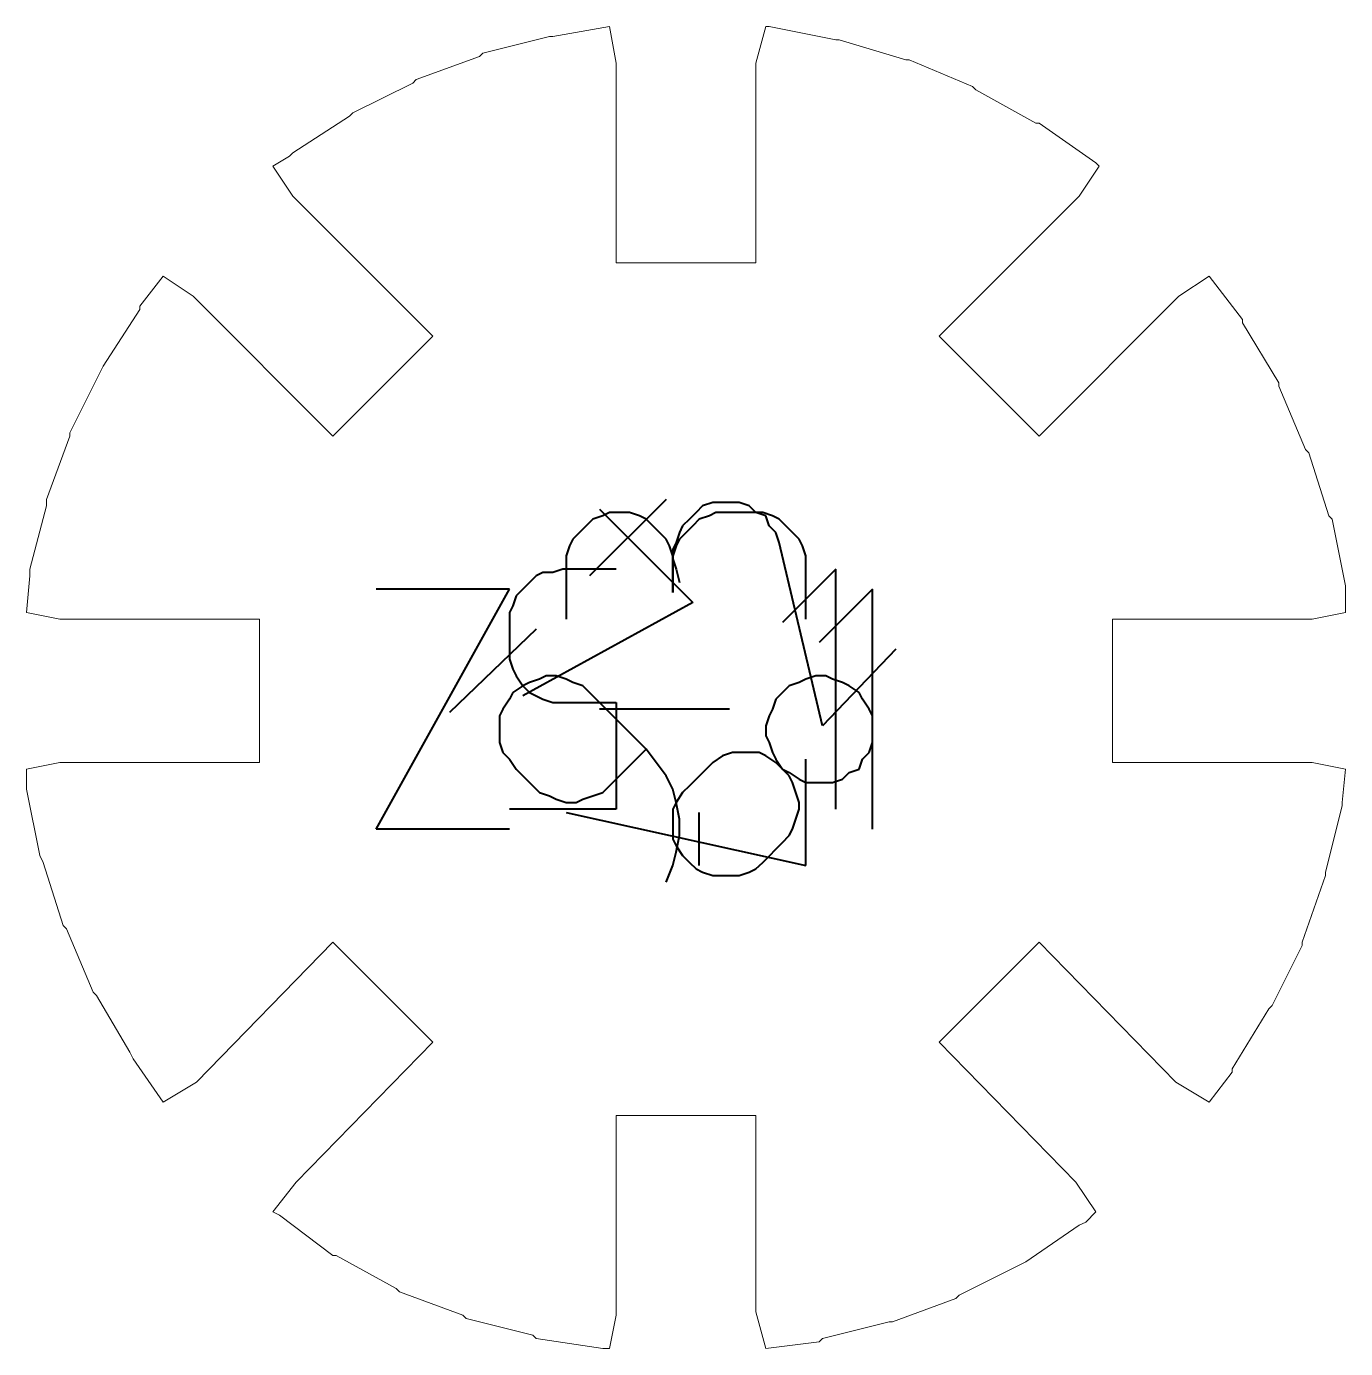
# Model space of a CAD drawing. Header units: centimetres. Extents: x -9.8 to 7.1, y -12.4 to 11.9.
# Drawn here: x -9.815 to -5.855, y -12.394 to -8.424 of the extents above; entities that cross this region are included whole.
import ezdxf

# ---------------------------------------------------------------- set-up
doc = ezdxf.new("R2010")
doc.units = ezdxf.units.CM
doc.header["$MEASUREMENT"] = 0
doc.layers.add('layer 1', color=7, linetype='Continuous')

msp = doc.modelspace()

# ---------------------------------------------------------------- linework, layer by layer
at = {"layer": 'layer 1', "color": 5, "lineweight": 13}
for points in [[(-8.24486, -8.45414), (-8.24486, -8.45414), (-8.44488, -8.50415), (-8.44488, -8.50415)], [(-8.23507, -8.45414), (-8.23507, -8.45414), (-8.24486, -8.45414), (-8.24486, -8.45414)], [(-8.06494, -8.42424), (-8.06494, -8.42424), (-8.23507, -8.45414), (-8.23507, -8.45414)], [(-8.04483, -8.53405), (-8.04483, -8.53405), (-8.06494, -8.42424), (-8.06494, -8.42424)], [(-7.59504, -8.42424), (-7.59504, -8.42424), (-7.62494, -8.53405), (-7.62494, -8.53405)], [(-7.58499, -8.42424), (-7.58499, -8.42424), (-7.59504, -8.42424), (-7.59504, -8.42424)], [(-7.38496, -8.46419), (-7.38496, -8.46419), (-7.58499, -8.42424), (-7.58499, -8.42424)], [(-7.37491, -8.46419), (-7.37491, -8.46419), (-7.38496, -8.46419), (-7.38496, -8.46419)], [(-7.17488, -8.52426), (-7.17488, -8.52426), (-7.37491, -8.46419), (-7.37491, -8.46419)], [(-8.45494, -8.5142), (-8.45494, -8.5142), (-8.64491, -8.58405), (-8.64491, -8.58405)], [(-8.44488, -8.50415), (-8.44488, -8.50415), (-8.45494, -8.5142), (-8.45494, -8.5142)], [(-8.04483, -9.13412), (-8.04483, -9.13412), (-8.04483, -8.53405), (-8.04483, -8.53405)], [(-7.62494, -8.53405), (-7.62494, -8.53405), (-7.62494, -9.13412), (-7.62494, -9.13412)], [(-7.16483, -8.52426), (-7.16483, -8.52426), (-7.17488, -8.52426), (-7.17488, -8.52426)], [(-6.97486, -8.60416), (-6.97486, -8.60416), (-7.16483, -8.52426), (-7.16483, -8.52426)], [(-8.65496, -8.59411), (-8.65496, -8.59411), (-8.83514, -8.68406), (-8.83514, -8.68406)], [(-8.64491, -8.58405), (-8.64491, -8.58405), (-8.65496, -8.59411), (-8.65496, -8.59411)], [(-6.9648, -8.61421), (-6.9648, -8.61421), (-6.97486, -8.60416), (-6.97486, -8.60416)], [(-6.78489, -8.71423), (-6.78489, -8.71423), (-6.9648, -8.61421), (-6.9648, -8.61421)], [(-8.84493, -8.69412), (-8.84493, -8.69412), (-9.01506, -8.80419), (-9.01506, -8.80419)], [(-8.83514, -8.68406), (-8.83514, -8.68406), (-8.84493, -8.69412), (-8.84493, -8.69412)], [(-6.77483, -8.71423), (-6.77483, -8.71423), (-6.78489, -8.71423), (-6.78489, -8.71423)], [(-6.60497, -8.83408), (-6.60497, -8.83408), (-6.77483, -8.71423), (-6.77483, -8.71423)], [(-9.01506, -8.80419), (-9.01506, -8.80419), (-9.02511, -8.81424), (-9.02511, -8.81424)], [(-9.02511, -8.81424), (-9.02511, -8.81424), (-9.07512, -8.84414), (-9.07512, -8.84414)], [(-9.07512, -8.84414), (-9.07512, -8.84414), (-9.01506, -8.9341), (-9.01506, -8.9341)], [(-6.65498, -8.9341), (-6.65498, -8.9341), (-6.59492, -8.84414), (-6.59492, -8.84414)], [(-6.59492, -8.84414), (-6.59492, -8.84414), (-6.60497, -8.83408), (-6.60497, -8.83408)], [(-6.59492, -8.84414), (-6.59492, -8.84414), (-6.59492, -8.84414), (-6.59492, -8.84414)], [(-9.01506, -8.9341), (-9.01506, -8.9341), (-8.5949, -9.35425), (-8.5949, -9.35425)], [(-7.07487, -9.35425), (-7.07487, -9.35425), (-6.65498, -8.9341), (-6.65498, -8.9341)], [(-7.62494, -9.13412), (-7.62494, -9.13412), (-8.04483, -9.13412), (-8.04483, -9.13412)], [(-9.40506, -9.17407), (-9.40506, -9.17407), (-9.47517, -9.26403), (-9.47517, -9.26403)], [(-9.3151, -9.23413), (-9.3151, -9.23413), (-9.40506, -9.17407), (-9.40506, -9.17407)], [(-6.26472, -9.17407), (-6.26472, -9.17407), (-6.35494, -9.23413), (-6.35494, -9.23413)], [(-6.1647, -9.30425), (-6.1647, -9.30425), (-6.26472, -9.17407), (-6.26472, -9.17407)], [(-8.89494, -9.65429), (-8.89494, -9.65429), (-9.3151, -9.23413), (-9.3151, -9.23413)], [(-6.35494, -9.23413), (-6.35494, -9.23413), (-6.77483, -9.65429), (-6.77483, -9.65429)], [(-9.47517, -9.27408), (-9.47517, -9.27408), (-9.58497, -9.44421), (-9.58497, -9.44421)], [(-9.47517, -9.26403), (-9.47517, -9.26403), (-9.47517, -9.27408), (-9.47517, -9.27408)], [(-6.1647, -9.31404), (-6.1647, -9.31404), (-6.1647, -9.30425), (-6.1647, -9.30425)], [(-6.0549, -9.49422), (-6.0549, -9.49422), (-6.1647, -9.31404), (-6.1647, -9.31404)], [(-8.5949, -9.35425), (-8.5949, -9.35425), (-8.89494, -9.65429), (-8.89494, -9.65429)], [(-6.77483, -9.65429), (-6.77483, -9.65429), (-7.07487, -9.35425), (-7.07487, -9.35425)], [(-9.58497, -9.44421), (-9.58497, -9.44421), (-9.59503, -9.46406), (-9.59503, -9.46406)], [(-9.59503, -9.46406), (-9.59503, -9.46406), (-9.68499, -9.64424), (-9.68499, -9.64424)], [(-6.0549, -9.50427), (-6.0549, -9.50427), (-6.0549, -9.49422), (-6.0549, -9.49422)], [(-5.97473, -9.69424), (-5.97473, -9.69424), (-6.0549, -9.50427), (-6.0549, -9.50427)], [(-9.68499, -9.64424), (-9.68499, -9.64424), (-9.68499, -9.65429), (-9.68499, -9.65429)], [(-9.68499, -9.65429), (-9.68499, -9.65429), (-9.7551, -9.84426), (-9.7551, -9.84426)], [(-5.96468, -9.7043), (-5.96468, -9.7043), (-5.97473, -9.69424), (-5.97473, -9.69424)], [(-5.90488, -9.89427), (-5.90488, -9.89427), (-5.96468, -9.7043), (-5.96468, -9.7043)], [(-9.7551, -9.84426), (-9.7551, -9.84426), (-9.7551, -9.86411), (-9.7551, -9.86411)], [(-9.7551, -9.86411), (-9.7551, -9.86411), (-9.80511, -10.05408), (-9.80511, -10.05408)], [(-5.89483, -9.90406), (-5.89483, -9.90406), (-5.90488, -9.89427), (-5.90488, -9.89427)], [(-5.85488, -10.10408), (-5.85488, -10.10408), (-5.89483, -9.90406), (-5.89483, -9.90406)], [(-9.80511, -10.07419), (-9.80511, -10.07419), (-9.81516, -10.18425), (-9.81516, -10.18425)], [(-9.80511, -10.05408), (-9.80511, -10.05408), (-9.80511, -10.07419), (-9.80511, -10.07419)], [(-5.85488, -10.12419), (-5.85488, -10.12419), (-5.85488, -10.10408), (-5.85488, -10.10408)], [(-5.85488, -10.18425), (-5.85488, -10.18425), (-5.85488, -10.12419), (-5.85488, -10.12419)], [(-9.81516, -10.18425), (-9.81516, -10.18425), (-9.71515, -10.2041), (-9.71515, -10.2041)], [(-5.95489, -10.2041), (-5.95489, -10.2041), (-5.85488, -10.18425), (-5.85488, -10.18425)], [(-9.71515, -10.2041), (-9.71515, -10.2041), (-9.11507, -10.2041), (-9.11507, -10.2041)], [(-9.11507, -10.2041), (-9.11507, -10.2041), (-9.11507, -10.63431), (-9.11507, -10.63431)], [(-6.55497, -10.63431), (-6.55497, -10.63431), (-6.55497, -10.2041), (-6.55497, -10.2041)], [(-6.55497, -10.2041), (-6.55497, -10.2041), (-5.95489, -10.2041), (-5.95489, -10.2041)], [(-9.71515, -10.63431), (-9.71515, -10.63431), (-9.81516, -10.65415), (-9.81516, -10.65415)], [(-9.11507, -10.63431), (-9.11507, -10.63431), (-9.71515, -10.63431), (-9.71515, -10.63431)], [(-5.95489, -10.63431), (-5.95489, -10.63431), (-6.55497, -10.63431), (-6.55497, -10.63431)], [(-5.85488, -10.65415), (-5.85488, -10.65415), (-5.95489, -10.63431), (-5.95489, -10.63431)], [(-9.81516, -10.65415), (-9.81516, -10.65415), (-9.81516, -10.70416), (-9.81516, -10.70416)], [(-5.86467, -10.75416), (-5.86467, -10.75416), (-5.85488, -10.65415), (-5.85488, -10.65415)], [(-9.81516, -10.70416), (-9.81516, -10.70416), (-9.81516, -10.71421), (-9.81516, -10.71421)], [(-9.81516, -10.71421), (-9.81516, -10.71421), (-9.77521, -10.91424), (-9.77521, -10.91424)], [(-5.86467, -10.76422), (-5.86467, -10.76422), (-5.86467, -10.75416), (-5.86467, -10.75416)], [(-5.91467, -10.96424), (-5.91467, -10.96424), (-5.86467, -10.76422), (-5.86467, -10.76422)], [(-9.77521, -10.91424), (-9.77521, -10.91424), (-9.76515, -10.93434), (-9.76515, -10.93434)], [(-9.76515, -10.93434), (-9.76515, -10.93434), (-9.70509, -11.12432), (-9.70509, -11.12432)], [(-5.98479, -11.17432), (-5.98479, -11.17432), (-5.91467, -10.9743), (-5.91467, -10.9743)], [(-5.91467, -10.9743), (-5.91467, -10.9743), (-5.91467, -10.96424), (-5.91467, -10.96424)], [(-9.70509, -11.12432), (-9.70509, -11.12432), (-9.69504, -11.13411), (-9.69504, -11.13411)], [(-9.69504, -11.13411), (-9.69504, -11.13411), (-9.61514, -11.32434), (-9.61514, -11.32434)], [(-9.30504, -11.59422), (-9.30504, -11.59422), (-8.89494, -11.17432), (-8.89494, -11.17432)], [(-8.89494, -11.17432), (-8.89494, -11.17432), (-8.5949, -11.47436), (-8.5949, -11.47436)], [(-7.07487, -11.47436), (-7.07487, -11.47436), (-6.77483, -11.17432), (-6.77483, -11.17432)], [(-6.77483, -11.17432), (-6.77483, -11.17432), (-6.36473, -11.59422), (-6.36473, -11.59422)], [(-6.07475, -11.36429), (-6.07475, -11.36429), (-5.98479, -11.18411), (-5.98479, -11.18411)], [(-5.98479, -11.18411), (-5.98479, -11.18411), (-5.98479, -11.17432), (-5.98479, -11.17432)], [(-9.61514, -11.32434), (-9.61514, -11.32434), (-9.60508, -11.33413), (-9.60508, -11.33413)], [(-9.60508, -11.33413), (-9.60508, -11.33413), (-9.50507, -11.50426), (-9.50507, -11.50426)], [(-6.19487, -11.55426), (-6.19487, -11.55426), (-6.0848, -11.37435), (-6.0848, -11.37435)], [(-6.0848, -11.37435), (-6.0848, -11.37435), (-6.07475, -11.36429), (-6.07475, -11.36429)], [(-9.50507, -11.50426), (-9.50507, -11.50426), (-9.49502, -11.52437), (-9.49502, -11.52437)], [(-8.5949, -11.47436), (-8.5949, -11.47436), (-9.00501, -11.89425), (-9.00501, -11.89425)], [(-6.66477, -11.89425), (-6.66477, -11.89425), (-7.07487, -11.47436), (-7.07487, -11.47436)], [(-9.49502, -11.52437), (-9.49502, -11.52437), (-9.40506, -11.65428), (-9.40506, -11.65428)], [(-6.26472, -11.65428), (-6.26472, -11.65428), (-6.19487, -11.56432), (-6.19487, -11.56432)], [(-6.19487, -11.56432), (-6.19487, -11.56432), (-6.19487, -11.55426), (-6.19487, -11.55426)], [(-9.40506, -11.65428), (-9.40506, -11.65428), (-9.30504, -11.59422), (-9.30504, -11.59422)], [(-6.36473, -11.59422), (-6.36473, -11.59422), (-6.26472, -11.65428), (-6.26472, -11.65428)], [(-8.04483, -12.29431), (-8.04483, -12.29431), (-8.04483, -11.69423), (-8.04483, -11.69423)], [(-8.04483, -11.69423), (-8.04483, -11.69423), (-7.62494, -11.69423), (-7.62494, -11.69423)], [(-7.62494, -11.69423), (-7.62494, -11.69423), (-7.62494, -12.28425), (-7.62494, -12.28425)], [(-9.00501, -11.89425), (-9.00501, -11.89425), (-9.07512, -11.98421), (-9.07512, -11.98421)], [(-6.60497, -11.98421), (-6.60497, -11.98421), (-6.66477, -11.89425), (-6.66477, -11.89425)], [(-9.07512, -11.98421), (-9.07512, -11.98421), (-9.05501, -11.99427), (-9.05501, -11.99427)], [(-6.63487, -12.01437), (-6.63487, -12.01437), (-6.60497, -11.98421), (-6.60497, -11.98421)], [(-9.05501, -11.99427), (-9.05501, -11.99427), (-8.89494, -12.11439), (-8.89494, -12.11439)], [(-6.81479, -12.13423), (-6.81479, -12.13423), (-6.65498, -12.02416), (-6.65498, -12.02416)], [(-6.65498, -12.02416), (-6.65498, -12.02416), (-6.63487, -12.01437), (-6.63487, -12.01437)], [(-8.89494, -12.11439), (-8.89494, -12.11439), (-8.88515, -12.11439), (-8.88515, -12.11439)], [(-8.88515, -12.11439), (-8.88515, -12.11439), (-8.70497, -12.21414), (-8.70497, -12.21414)], [(-7.01481, -12.23424), (-7.01481, -12.23424), (-6.83489, -12.14429), (-6.83489, -12.14429)], [(-6.83489, -12.14429), (-6.83489, -12.14429), (-6.81479, -12.13423), (-6.81479, -12.13423)], [(-8.70497, -12.21414), (-8.70497, -12.21414), (-8.69491, -12.22419), (-8.69491, -12.22419)], [(-8.69491, -12.22419), (-8.69491, -12.22419), (-8.50494, -12.29431), (-8.50494, -12.29431)], [(-7.21484, -12.31415), (-7.21484, -12.31415), (-7.02486, -12.2443), (-7.02486, -12.2443)], [(-7.02486, -12.2443), (-7.02486, -12.2443), (-7.01481, -12.23424), (-7.01481, -12.23424)], [(-8.50494, -12.29431), (-8.50494, -12.29431), (-8.49489, -12.30436), (-8.49489, -12.30436)], [(-8.49489, -12.30436), (-8.49489, -12.30436), (-8.29486, -12.35436), (-8.29486, -12.35436)], [(-8.06494, -12.39432), (-8.06494, -12.39432), (-8.04483, -12.29431), (-8.04483, -12.29431)], [(-7.62494, -12.28425), (-7.62494, -12.28425), (-7.59504, -12.39432), (-7.59504, -12.39432)], [(-7.42491, -12.36415), (-7.42491, -12.36415), (-7.22489, -12.31415), (-7.22489, -12.31415)], [(-7.22489, -12.31415), (-7.22489, -12.31415), (-7.21484, -12.31415), (-7.21484, -12.31415)], [(-8.29486, -12.35436), (-8.29486, -12.35436), (-8.28508, -12.36415), (-8.28508, -12.36415)], [(-8.28508, -12.36415), (-8.28508, -12.36415), (-8.08505, -12.39432), (-8.08505, -12.39432)], [(-7.59504, -12.39432), (-7.59504, -12.39432), (-7.43497, -12.37421), (-7.43497, -12.37421)], [(-7.43497, -12.37421), (-7.43497, -12.37421), (-7.42491, -12.36415), (-7.42491, -12.36415)], [(-8.08505, -12.39432), (-8.08505, -12.39432), (-8.06494, -12.39432), (-8.06494, -12.39432)], [(-8.06494, -12.39432), (-8.06494, -12.39432), (-8.06494, -12.39432), (-8.06494, -12.39432)]]:
    msp.add_open_spline(points, degree=3, dxfattribs=at)
at = {"layer": 'layer 1', "color": 1, "lineweight": 40}
for points in [[(-7.89482, -9.84426), (-7.89482, -9.84426), (-8.125, -10.07419), (-8.125, -10.07419)], [(-8.09484, -9.87416), (-8.09484, -9.87416), (-7.81491, -10.15409), (-7.81491, -10.15409)], [(-8.06494, -9.88421), (-8.06494, -9.88421), (-8.08505, -9.89427), (-8.08505, -9.89427)], [(-8.03504, -9.88421), (-8.03504, -9.88421), (-8.06494, -9.88421), (-8.06494, -9.88421)], [(-8.00488, -9.88421), (-8.00488, -9.88421), (-8.03504, -9.88421), (-8.03504, -9.88421)], [(-8.03504, -9.88421), (-8.03504, -9.88421), (-8.03504, -9.88421), (-8.03504, -9.88421)], [(-7.97498, -9.89427), (-7.97498, -9.89427), (-8.00488, -9.88421), (-8.00488, -9.88421)], [(-7.80486, -9.88421), (-7.80486, -9.88421), (-7.82497, -9.90406), (-7.82497, -9.90406)], [(-7.78501, -9.86411), (-7.78501, -9.86411), (-7.80486, -9.88421), (-7.80486, -9.88421)], [(-7.75485, -9.85405), (-7.75485, -9.85405), (-7.78501, -9.86411), (-7.78501, -9.86411)], [(-7.74506, -9.88421), (-7.74506, -9.88421), (-7.7649, -9.89427), (-7.7649, -9.89427)], [(-7.72495, -9.85405), (-7.72495, -9.85405), (-7.75485, -9.85405), (-7.75485, -9.85405)], [(-7.75485, -9.85405), (-7.75485, -9.85405), (-7.75485, -9.85405), (-7.75485, -9.85405)], [(-7.7149, -9.88421), (-7.7149, -9.88421), (-7.74506, -9.88421), (-7.74506, -9.88421)], [(-7.69505, -9.85405), (-7.69505, -9.85405), (-7.72495, -9.85405), (-7.72495, -9.85405)], [(-7.63499, -9.88421), (-7.63499, -9.88421), (-7.7149, -9.88421), (-7.7149, -9.88421)], [(-7.7149, -9.88421), (-7.7149, -9.88421), (-7.7149, -9.88421), (-7.7149, -9.88421)], [(-7.67495, -9.85405), (-7.67495, -9.85405), (-7.69505, -9.85405), (-7.69505, -9.85405)], [(-7.64505, -9.86411), (-7.64505, -9.86411), (-7.67495, -9.85405), (-7.67495, -9.85405)], [(-7.62494, -9.88421), (-7.62494, -9.88421), (-7.64505, -9.86411), (-7.64505, -9.86411)], [(-7.60483, -9.88421), (-7.60483, -9.88421), (-7.63499, -9.88421), (-7.63499, -9.88421)], [(-7.59504, -9.89427), (-7.59504, -9.89427), (-7.62494, -9.88421), (-7.62494, -9.88421)], [(-7.57493, -9.89427), (-7.57493, -9.89427), (-7.60483, -9.88421), (-7.60483, -9.88421)], [(-8.13506, -9.92417), (-8.13506, -9.92417), (-8.1549, -9.94427), (-8.1549, -9.94427)], [(-8.11495, -9.90406), (-8.11495, -9.90406), (-8.13506, -9.92417), (-8.13506, -9.92417)], [(-8.08505, -9.89427), (-8.08505, -9.89427), (-8.11495, -9.90406), (-8.11495, -9.90406)], [(-7.95488, -9.90406), (-7.95488, -9.90406), (-7.97498, -9.89427), (-7.97498, -9.89427)], [(-7.93503, -9.92417), (-7.93503, -9.92417), (-7.95488, -9.90406), (-7.95488, -9.90406)], [(-7.91492, -9.94427), (-7.91492, -9.94427), (-7.93503, -9.92417), (-7.93503, -9.92417)], [(-7.84507, -9.92417), (-7.84507, -9.92417), (-7.85486, -9.94427), (-7.85486, -9.94427)], [(-7.82497, -9.90406), (-7.82497, -9.90406), (-7.84507, -9.92417), (-7.84507, -9.92417)], [(-7.81491, -9.92417), (-7.81491, -9.92417), (-7.83502, -9.94427), (-7.83502, -9.94427)], [(-7.79507, -9.90406), (-7.79507, -9.90406), (-7.81491, -9.92417), (-7.81491, -9.92417)], [(-7.7649, -9.89427), (-7.7649, -9.89427), (-7.79507, -9.90406), (-7.79507, -9.90406)], [(-7.58499, -9.92417), (-7.58499, -9.92417), (-7.59504, -9.89427), (-7.59504, -9.89427)], [(-7.56488, -9.94427), (-7.56488, -9.94427), (-7.58499, -9.92417), (-7.58499, -9.92417)], [(-7.55483, -9.90406), (-7.55483, -9.90406), (-7.57493, -9.89427), (-7.57493, -9.89427)], [(-7.53498, -9.92417), (-7.53498, -9.92417), (-7.55483, -9.90406), (-7.55483, -9.90406)], [(-7.51487, -9.94427), (-7.51487, -9.94427), (-7.53498, -9.92417), (-7.53498, -9.92417)], [(-8.17501, -9.96412), (-8.17501, -9.96412), (-8.18506, -9.98423), (-8.18506, -9.98423)], [(-8.1549, -9.94427), (-8.1549, -9.94427), (-8.17501, -9.96412), (-8.17501, -9.96412)], [(-7.89482, -9.96412), (-7.89482, -9.96412), (-7.91492, -9.94427), (-7.91492, -9.94427)], [(-7.88503, -9.98423), (-7.88503, -9.98423), (-7.89482, -9.96412), (-7.89482, -9.96412)], [(-7.85486, -9.94427), (-7.85486, -9.94427), (-7.86492, -9.97417), (-7.86492, -9.97417)], [(-7.85486, -9.96412), (-7.85486, -9.96412), (-7.86492, -9.98423), (-7.86492, -9.98423)], [(-7.83502, -9.94427), (-7.83502, -9.94427), (-7.85486, -9.96412), (-7.85486, -9.96412)], [(-7.55483, -9.97417), (-7.55483, -9.97417), (-7.56488, -9.94427), (-7.56488, -9.94427)], [(-7.49503, -9.96412), (-7.49503, -9.96412), (-7.51487, -9.94427), (-7.51487, -9.94427)], [(-7.48498, -9.98423), (-7.48498, -9.98423), (-7.49503, -9.96412), (-7.49503, -9.96412)], [(-8.18506, -9.98423), (-8.18506, -9.98423), (-8.19485, -10.01412), (-8.19485, -10.01412)], [(-7.87497, -10.01412), (-7.87497, -10.01412), (-7.88503, -9.98423), (-7.88503, -9.98423)], [(-7.86492, -9.97417), (-7.86492, -9.97417), (-7.87497, -9.99428), (-7.87497, -9.99428)], [(-7.86492, -9.98423), (-7.86492, -9.98423), (-7.87497, -10.01412), (-7.87497, -10.01412)], [(-7.87497, -9.99428), (-7.87497, -9.99428), (-7.87497, -10.02418), (-7.87497, -10.02418)], [(-7.42491, -10.52424), (-7.42491, -10.52424), (-7.55483, -9.97417), (-7.55483, -9.97417)], [(-7.55483, -9.97417), (-7.55483, -9.97417), (-7.55483, -9.97417), (-7.55483, -9.97417)], [(-7.55483, -9.97417), (-7.55483, -9.97417), (-7.55483, -9.97417), (-7.55483, -9.97417)], [(-7.55483, -9.97417), (-7.55483, -9.97417), (-7.55483, -9.97417), (-7.55483, -9.97417)], [(-7.55483, -9.97417), (-7.55483, -9.97417), (-7.55483, -9.97417), (-7.55483, -9.97417)], [(-7.55483, -9.97417), (-7.55483, -9.97417), (-7.55483, -9.97417), (-7.55483, -9.97417)], [(-7.55483, -9.97417), (-7.55483, -9.97417), (-7.55483, -9.97417), (-7.55483, -9.97417)], [(-7.55483, -9.97417), (-7.55483, -9.97417), (-7.55483, -9.97417), (-7.55483, -9.97417)], [(-7.55483, -9.97417), (-7.55483, -9.97417), (-7.55483, -9.97417), (-7.55483, -9.97417)], [(-7.55483, -9.97417), (-7.55483, -9.97417), (-7.55483, -9.97417), (-7.55483, -9.97417)], [(-7.55483, -9.97417), (-7.55483, -9.97417), (-7.55483, -9.97417), (-7.55483, -9.97417)], [(-7.55483, -9.97417), (-7.55483, -9.97417), (-7.55483, -9.97417), (-7.55483, -9.97417)], [(-7.47492, -10.01412), (-7.47492, -10.01412), (-7.48498, -9.98423), (-7.48498, -9.98423)], [(-8.19485, -10.01412), (-8.19485, -10.01412), (-8.19485, -10.04429), (-8.19485, -10.04429)], [(-8.19485, -10.04429), (-8.19485, -10.04429), (-8.19485, -10.2041), (-8.19485, -10.2041)], [(-7.87497, -10.01412), (-7.87497, -10.01412), (-7.87497, -10.04429), (-7.87497, -10.04429)], [(-7.87497, -10.04429), (-7.87497, -10.04429), (-7.87497, -10.01412), (-7.87497, -10.01412)], [(-7.87497, -10.02418), (-7.87497, -10.02418), (-7.86492, -10.05408), (-7.86492, -10.05408)], [(-7.87497, -10.04429), (-7.87497, -10.04429), (-7.87497, -10.12419), (-7.87497, -10.12419)], [(-7.87497, -10.12419), (-7.87497, -10.12419), (-7.87497, -10.04429), (-7.87497, -10.04429)], [(-7.87497, -10.04429), (-7.87497, -10.04429), (-7.87497, -10.04429), (-7.87497, -10.04429)], [(-7.47492, -10.04429), (-7.47492, -10.04429), (-7.47492, -10.01412), (-7.47492, -10.01412)], [(-7.47492, -10.2041), (-7.47492, -10.2041), (-7.47492, -10.04429), (-7.47492, -10.04429)], [(-7.47492, -10.04429), (-7.47492, -10.04429), (-7.47492, -10.04429), (-7.47492, -10.04429)], [(-8.28508, -10.07419), (-8.28508, -10.07419), (-8.30492, -10.09429), (-8.30492, -10.09429)], [(-8.26497, -10.06413), (-8.26497, -10.06413), (-8.28508, -10.07419), (-8.28508, -10.07419)], [(-8.23507, -10.06413), (-8.23507, -10.06413), (-8.26497, -10.06413), (-8.26497, -10.06413)], [(-8.20491, -10.05408), (-8.20491, -10.05408), (-8.23507, -10.06413), (-8.23507, -10.06413)], [(-8.04483, -10.05408), (-8.04483, -10.05408), (-8.20491, -10.05408), (-8.20491, -10.05408)], [(-8.20491, -10.05408), (-8.20491, -10.05408), (-8.20491, -10.05408), (-8.20491, -10.05408)], [(-7.86492, -10.05408), (-7.86492, -10.05408), (-7.85486, -10.09429), (-7.85486, -10.09429)], [(-7.38496, -10.05408), (-7.38496, -10.05408), (-7.54504, -10.21415), (-7.54504, -10.21415)], [(-7.38496, -10.77427), (-7.38496, -10.77427), (-7.38496, -10.05408), (-7.38496, -10.05408)], [(-8.76503, -10.83433), (-8.76503, -10.83433), (-8.36498, -10.11414), (-8.36498, -10.11414)], [(-8.36498, -10.11414), (-8.36498, -10.11414), (-8.76503, -10.11414), (-8.76503, -10.11414)], [(-8.32503, -10.11414), (-8.32503, -10.11414), (-8.34487, -10.13424), (-8.34487, -10.13424)], [(-8.30492, -10.09429), (-8.30492, -10.09429), (-8.32503, -10.11414), (-8.32503, -10.11414)], [(-7.2749, -10.11414), (-7.2749, -10.11414), (-7.43497, -10.27421), (-7.43497, -10.27421)], [(-7.2749, -10.83433), (-7.2749, -10.83433), (-7.2749, -10.11414), (-7.2749, -10.11414)], [(-8.34487, -10.13424), (-8.34487, -10.13424), (-8.35493, -10.16414), (-8.35493, -10.16414)], [(-7.81491, -10.15409), (-7.81491, -10.15409), (-8.32503, -10.43428), (-8.32503, -10.43428)], [(-8.35493, -10.16414), (-8.35493, -10.16414), (-8.36498, -10.18425), (-8.36498, -10.18425)], [(-8.36498, -10.18425), (-8.36498, -10.18425), (-8.36498, -10.21415), (-8.36498, -10.21415)], [(-8.28508, -10.23426), (-8.28508, -10.23426), (-8.5449, -10.48429), (-8.5449, -10.48429)], [(-8.36498, -10.21415), (-8.36498, -10.21415), (-8.36498, -10.29432), (-8.36498, -10.29432)], [(-8.36498, -10.29432), (-8.36498, -10.29432), (-8.36498, -10.29432), (-8.36498, -10.29432)], [(-8.36498, -10.29432), (-8.36498, -10.29432), (-8.36498, -10.32422), (-8.36498, -10.32422)], [(-7.20478, -10.29432), (-7.20478, -10.29432), (-7.42491, -10.52424), (-7.42491, -10.52424)], [(-8.36498, -10.32422), (-8.36498, -10.32422), (-8.35493, -10.35411), (-8.35493, -10.35411)], [(-8.35493, -10.35411), (-8.35493, -10.35411), (-8.34487, -10.37422), (-8.34487, -10.37422)], [(-8.34487, -10.37422), (-8.34487, -10.37422), (-8.32503, -10.40412), (-8.32503, -10.40412)], [(-8.30492, -10.39433), (-8.30492, -10.39433), (-8.32503, -10.40412), (-8.32503, -10.40412)], [(-8.27502, -10.38428), (-8.27502, -10.38428), (-8.30492, -10.39433), (-8.30492, -10.39433)], [(-8.25491, -10.37422), (-8.25491, -10.37422), (-8.27502, -10.38428), (-8.27502, -10.38428)], [(-8.22501, -10.37422), (-8.22501, -10.37422), (-8.25491, -10.37422), (-8.25491, -10.37422)], [(-8.19485, -10.38428), (-8.19485, -10.38428), (-8.22501, -10.37422), (-8.22501, -10.37422)], [(-8.17501, -10.39433), (-8.17501, -10.39433), (-8.19485, -10.38428), (-8.19485, -10.38428)], [(-8.14485, -10.40412), (-8.14485, -10.40412), (-8.17501, -10.39433), (-8.17501, -10.39433)], [(-7.49503, -10.39433), (-7.49503, -10.39433), (-7.52493, -10.40412), (-7.52493, -10.40412)], [(-7.47492, -10.38428), (-7.47492, -10.38428), (-7.49503, -10.39433), (-7.49503, -10.39433)], [(-7.44502, -10.37422), (-7.44502, -10.37422), (-7.47492, -10.38428), (-7.47492, -10.38428)], [(-7.41486, -10.37422), (-7.41486, -10.37422), (-7.44502, -10.37422), (-7.44502, -10.37422)], [(-7.39502, -10.38428), (-7.39502, -10.38428), (-7.41486, -10.37422), (-7.41486, -10.37422)], [(-7.36485, -10.39433), (-7.36485, -10.39433), (-7.39502, -10.38428), (-7.39502, -10.38428)], [(-7.34501, -10.40412), (-7.34501, -10.40412), (-7.36485, -10.39433), (-7.36485, -10.39433)], [(-8.35493, -10.42423), (-8.35493, -10.42423), (-8.36498, -10.44407), (-8.36498, -10.44407)], [(-8.32503, -10.40412), (-8.32503, -10.40412), (-8.35493, -10.42423), (-8.35493, -10.42423)], [(-8.35493, -10.42423), (-8.35493, -10.42423), (-8.35493, -10.42423), (-8.35493, -10.42423)], [(-8.32503, -10.40412), (-8.32503, -10.40412), (-8.30492, -10.42423), (-8.30492, -10.42423)], [(-8.30492, -10.42423), (-8.30492, -10.42423), (-8.28508, -10.43428), (-8.28508, -10.43428)], [(-8.28508, -10.43428), (-8.28508, -10.43428), (-8.26497, -10.44407), (-8.26497, -10.44407)], [(-8.125, -10.42423), (-8.125, -10.42423), (-8.14485, -10.40412), (-8.14485, -10.40412)], [(-7.95488, -10.59409), (-7.95488, -10.59409), (-8.125, -10.42423), (-8.125, -10.42423)], [(-8.125, -10.42423), (-8.125, -10.42423), (-8.125, -10.42423), (-8.125, -10.42423)], [(-7.54504, -10.42423), (-7.54504, -10.42423), (-7.56488, -10.44407), (-7.56488, -10.44407)], [(-7.52493, -10.40412), (-7.52493, -10.40412), (-7.54504, -10.42423), (-7.54504, -10.42423)], [(-7.54504, -10.42423), (-7.54504, -10.42423), (-7.54504, -10.42423), (-7.54504, -10.42423)], [(-7.31485, -10.42423), (-7.31485, -10.42423), (-7.34501, -10.40412), (-7.34501, -10.40412)], [(-7.30479, -10.44407), (-7.30479, -10.44407), (-7.31485, -10.42423), (-7.31485, -10.42423)], [(-7.31485, -10.42423), (-7.31485, -10.42423), (-7.31485, -10.42423), (-7.31485, -10.42423)], [(-8.38509, -10.47424), (-8.38509, -10.47424), (-8.39488, -10.49408), (-8.39488, -10.49408)], [(-8.36498, -10.44407), (-8.36498, -10.44407), (-8.38509, -10.47424), (-8.38509, -10.47424)], [(-8.26497, -10.44407), (-8.26497, -10.44407), (-8.23507, -10.45413), (-8.23507, -10.45413)], [(-8.23507, -10.45413), (-8.23507, -10.45413), (-8.20491, -10.45413), (-8.20491, -10.45413)], [(-8.20491, -10.45413), (-8.20491, -10.45413), (-8.04483, -10.45413), (-8.04483, -10.45413)], [(-7.70484, -10.47424), (-7.70484, -10.47424), (-8.09484, -10.47424), (-8.09484, -10.47424)], [(-8.04483, -10.45413), (-8.04483, -10.45413), (-8.04483, -10.77427), (-8.04483, -10.77427)], [(-7.57493, -10.47424), (-7.57493, -10.47424), (-7.58499, -10.49408), (-7.58499, -10.49408)], [(-7.56488, -10.44407), (-7.56488, -10.44407), (-7.57493, -10.47424), (-7.57493, -10.47424)], [(-7.28495, -10.47424), (-7.28495, -10.47424), (-7.30479, -10.44407), (-7.30479, -10.44407)], [(-7.2749, -10.49408), (-7.2749, -10.49408), (-7.28495, -10.47424), (-7.28495, -10.47424)], [(-8.39488, -10.49408), (-8.39488, -10.49408), (-8.39488, -10.52424), (-8.39488, -10.52424)], [(-7.58499, -10.49408), (-7.58499, -10.49408), (-7.59504, -10.52424), (-7.59504, -10.52424)], [(-7.2749, -10.52424), (-7.2749, -10.52424), (-7.2749, -10.49408), (-7.2749, -10.49408)], [(-8.39488, -10.52424), (-8.39488, -10.52424), (-8.39488, -10.55414), (-8.39488, -10.55414)], [(-8.39488, -10.55414), (-8.39488, -10.55414), (-8.39488, -10.57425), (-8.39488, -10.57425)], [(-7.59504, -10.52424), (-7.59504, -10.52424), (-7.59504, -10.55414), (-7.59504, -10.55414)], [(-7.59504, -10.55414), (-7.59504, -10.55414), (-7.58499, -10.57425), (-7.58499, -10.57425)], [(-7.2749, -10.55414), (-7.2749, -10.55414), (-7.2749, -10.52424), (-7.2749, -10.52424)], [(-7.2749, -10.57425), (-7.2749, -10.57425), (-7.2749, -10.55414), (-7.2749, -10.55414)], [(-8.39488, -10.57425), (-8.39488, -10.57425), (-8.38509, -10.60414), (-8.38509, -10.60414)], [(-8.06494, -10.70416), (-8.06494, -10.70416), (-7.95488, -10.59409), (-7.95488, -10.59409)], [(-7.92498, -10.63431), (-7.92498, -10.63431), (-7.95488, -10.59409), (-7.95488, -10.59409)], [(-7.58499, -10.57425), (-7.58499, -10.57425), (-7.57493, -10.60414), (-7.57493, -10.60414)], [(-7.28495, -10.60414), (-7.28495, -10.60414), (-7.2749, -10.57425), (-7.2749, -10.57425)], [(-8.38509, -10.60414), (-8.38509, -10.60414), (-8.36498, -10.62425), (-8.36498, -10.62425)], [(-8.36498, -10.62425), (-8.36498, -10.62425), (-8.34487, -10.65415), (-8.34487, -10.65415)], [(-7.89482, -10.67426), (-7.89482, -10.67426), (-7.92498, -10.63431), (-7.92498, -10.63431)], [(-7.75485, -10.63431), (-7.75485, -10.63431), (-7.77496, -10.65415), (-7.77496, -10.65415)], [(-7.72495, -10.6142), (-7.72495, -10.6142), (-7.75485, -10.63431), (-7.75485, -10.63431)], [(-7.69505, -10.60414), (-7.69505, -10.60414), (-7.72495, -10.6142), (-7.72495, -10.6142)], [(-7.67495, -10.60414), (-7.67495, -10.60414), (-7.69505, -10.60414), (-7.69505, -10.60414)], [(-7.64505, -10.60414), (-7.64505, -10.60414), (-7.67495, -10.60414), (-7.67495, -10.60414)], [(-7.61489, -10.60414), (-7.61489, -10.60414), (-7.64505, -10.60414), (-7.64505, -10.60414)], [(-7.59504, -10.6142), (-7.59504, -10.6142), (-7.61489, -10.60414), (-7.61489, -10.60414)], [(-7.56488, -10.63431), (-7.56488, -10.63431), (-7.59504, -10.6142), (-7.59504, -10.6142)], [(-7.57493, -10.60414), (-7.57493, -10.60414), (-7.56488, -10.62425), (-7.56488, -10.62425)], [(-7.56488, -10.62425), (-7.56488, -10.62425), (-7.54504, -10.65415), (-7.54504, -10.65415)], [(-7.54504, -10.65415), (-7.54504, -10.65415), (-7.56488, -10.63431), (-7.56488, -10.63431)], [(-7.47492, -10.94414), (-7.47492, -10.94414), (-7.47492, -10.62425), (-7.47492, -10.62425)], [(-7.31485, -10.65415), (-7.31485, -10.65415), (-7.30479, -10.62425), (-7.30479, -10.62425)], [(-7.30479, -10.62425), (-7.30479, -10.62425), (-7.28495, -10.60414), (-7.28495, -10.60414)], [(-8.34487, -10.65415), (-8.34487, -10.65415), (-8.29486, -10.70416), (-8.29486, -10.70416)], [(-7.87497, -10.71421), (-7.87497, -10.71421), (-7.89482, -10.67426), (-7.89482, -10.67426)], [(-7.77496, -10.65415), (-7.77496, -10.65415), (-7.82497, -10.70416), (-7.82497, -10.70416)], [(-7.52493, -10.67426), (-7.52493, -10.67426), (-7.54504, -10.65415), (-7.54504, -10.65415)], [(-7.54504, -10.65415), (-7.54504, -10.65415), (-7.54504, -10.65415), (-7.54504, -10.65415)], [(-7.54504, -10.65415), (-7.54504, -10.65415), (-7.54504, -10.65415), (-7.54504, -10.65415)], [(-7.54504, -10.65415), (-7.54504, -10.65415), (-7.52493, -10.66421), (-7.52493, -10.66421)], [(-7.52493, -10.66421), (-7.52493, -10.66421), (-7.49503, -10.68431), (-7.49503, -10.68431)], [(-7.51487, -10.6941), (-7.51487, -10.6941), (-7.52493, -10.67426), (-7.52493, -10.67426)], [(-7.36485, -10.68431), (-7.36485, -10.68431), (-7.34501, -10.66421), (-7.34501, -10.66421)], [(-7.34501, -10.66421), (-7.34501, -10.66421), (-7.31485, -10.65415), (-7.31485, -10.65415)], [(-7.31485, -10.65415), (-7.31485, -10.65415), (-7.31485, -10.65415), (-7.31485, -10.65415)], [(-8.29486, -10.70416), (-8.29486, -10.70416), (-8.29486, -10.70416), (-8.29486, -10.70416)], [(-8.29486, -10.70416), (-8.29486, -10.70416), (-8.27502, -10.72427), (-8.27502, -10.72427)], [(-8.08505, -10.72427), (-8.08505, -10.72427), (-8.06494, -10.70416), (-8.06494, -10.70416)], [(-7.86492, -10.75416), (-7.86492, -10.75416), (-7.87497, -10.71421), (-7.87497, -10.71421)], [(-7.82497, -10.70416), (-7.82497, -10.70416), (-7.84507, -10.72427), (-7.84507, -10.72427)], [(-7.82497, -10.70416), (-7.82497, -10.70416), (-7.82497, -10.70416), (-7.82497, -10.70416)], [(-7.50482, -10.72427), (-7.50482, -10.72427), (-7.51487, -10.6941), (-7.51487, -10.6941)], [(-7.49503, -10.68431), (-7.49503, -10.68431), (-7.47492, -10.6941), (-7.47492, -10.6941)], [(-7.47492, -10.6941), (-7.47492, -10.6941), (-7.44502, -10.6941), (-7.44502, -10.6941)], [(-7.44502, -10.6941), (-7.44502, -10.6941), (-7.41486, -10.6941), (-7.41486, -10.6941)], [(-7.41486, -10.6941), (-7.41486, -10.6941), (-7.39502, -10.6941), (-7.39502, -10.6941)], [(-7.39502, -10.6941), (-7.39502, -10.6941), (-7.36485, -10.68431), (-7.36485, -10.68431)], [(-8.27502, -10.72427), (-8.27502, -10.72427), (-8.24486, -10.73432), (-8.24486, -10.73432)], [(-8.24486, -10.73432), (-8.24486, -10.73432), (-8.22501, -10.74411), (-8.22501, -10.74411)], [(-8.22501, -10.74411), (-8.22501, -10.74411), (-8.19485, -10.75416), (-8.19485, -10.75416)], [(-8.19485, -10.75416), (-8.19485, -10.75416), (-8.16495, -10.75416), (-8.16495, -10.75416)], [(-8.16495, -10.75416), (-8.16495, -10.75416), (-8.14485, -10.74411), (-8.14485, -10.74411)], [(-8.14485, -10.74411), (-8.14485, -10.74411), (-8.11495, -10.73432), (-8.11495, -10.73432)], [(-8.11495, -10.73432), (-8.11495, -10.73432), (-8.08505, -10.72427), (-8.08505, -10.72427)], [(-7.86492, -10.75416), (-7.86492, -10.75416), (-7.87497, -10.77427), (-7.87497, -10.77427)], [(-7.84507, -10.72427), (-7.84507, -10.72427), (-7.86492, -10.75416), (-7.86492, -10.75416)], [(-7.85486, -10.80417), (-7.85486, -10.80417), (-7.86492, -10.75416), (-7.86492, -10.75416)], [(-7.49503, -10.75416), (-7.49503, -10.75416), (-7.50482, -10.72427), (-7.50482, -10.72427)], [(-7.49503, -10.77427), (-7.49503, -10.77427), (-7.49503, -10.75416), (-7.49503, -10.75416)], [(-8.04483, -10.77427), (-8.04483, -10.77427), (-8.36498, -10.77427), (-8.36498, -10.77427)], [(-8.19485, -10.78433), (-8.19485, -10.78433), (-7.47492, -10.94414), (-7.47492, -10.94414)], [(-7.87497, -10.77427), (-7.87497, -10.77427), (-7.87497, -10.80417), (-7.87497, -10.80417)], [(-7.79507, -10.94414), (-7.79507, -10.94414), (-7.79507, -10.78433), (-7.79507, -10.78433)], [(-7.50482, -10.80417), (-7.50482, -10.80417), (-7.49503, -10.77427), (-7.49503, -10.77427)], [(-8.36498, -10.83433), (-8.36498, -10.83433), (-8.76503, -10.83433), (-8.76503, -10.83433)], [(-7.87497, -10.80417), (-7.87497, -10.80417), (-7.87497, -10.83433), (-7.87497, -10.83433)], [(-7.87497, -10.83433), (-7.87497, -10.83433), (-7.87497, -10.86423), (-7.87497, -10.86423)], [(-7.85486, -10.85418), (-7.85486, -10.85418), (-7.85486, -10.80417), (-7.85486, -10.80417)], [(-7.52493, -10.85418), (-7.52493, -10.85418), (-7.51487, -10.83433), (-7.51487, -10.83433)], [(-7.51487, -10.83433), (-7.51487, -10.83433), (-7.50482, -10.80417), (-7.50482, -10.80417)], [(-7.87497, -10.86423), (-7.87497, -10.86423), (-7.86492, -10.88434), (-7.86492, -10.88434)], [(-7.86492, -10.90418), (-7.86492, -10.90418), (-7.85486, -10.85418), (-7.85486, -10.85418)], [(-7.60483, -10.93434), (-7.60483, -10.93434), (-7.54504, -10.87429), (-7.54504, -10.87429)], [(-7.54504, -10.87429), (-7.54504, -10.87429), (-7.52493, -10.85418), (-7.52493, -10.85418)], [(-7.54504, -10.87429), (-7.54504, -10.87429), (-7.54504, -10.87429), (-7.54504, -10.87429)], [(-7.87497, -10.94414), (-7.87497, -10.94414), (-7.86492, -10.90418), (-7.86492, -10.90418)], [(-7.86492, -10.88434), (-7.86492, -10.88434), (-7.84507, -10.91424), (-7.84507, -10.91424)], [(-7.84507, -10.91424), (-7.84507, -10.91424), (-7.82497, -10.93434), (-7.82497, -10.93434)], [(-7.89482, -10.99414), (-7.89482, -10.99414), (-7.87497, -10.94414), (-7.87497, -10.94414)], [(-7.82497, -10.93434), (-7.82497, -10.93434), (-7.82497, -10.93434), (-7.82497, -10.93434)], [(-7.82497, -10.93434), (-7.82497, -10.93434), (-7.80486, -10.95419), (-7.80486, -10.95419)], [(-7.80486, -10.95419), (-7.80486, -10.95419), (-7.78501, -10.96424), (-7.78501, -10.96424)], [(-7.64505, -10.96424), (-7.64505, -10.96424), (-7.62494, -10.95419), (-7.62494, -10.95419)], [(-7.62494, -10.95419), (-7.62494, -10.95419), (-7.60483, -10.93434), (-7.60483, -10.93434)], [(-7.89482, -10.99414), (-7.89482, -10.99414), (-7.89482, -10.99414), (-7.89482, -10.99414)], [(-7.78501, -10.96424), (-7.78501, -10.96424), (-7.75485, -10.9743), (-7.75485, -10.9743)], [(-7.75485, -10.9743), (-7.75485, -10.9743), (-7.72495, -10.9743), (-7.72495, -10.9743)], [(-7.72495, -10.9743), (-7.72495, -10.9743), (-7.70484, -10.9743), (-7.70484, -10.9743)], [(-7.70484, -10.9743), (-7.70484, -10.9743), (-7.67495, -10.9743), (-7.67495, -10.9743)], [(-7.67495, -10.9743), (-7.67495, -10.9743), (-7.64505, -10.96424), (-7.64505, -10.96424)]]:
    msp.add_open_spline(points, degree=3, dxfattribs=at)

doc.saveas('drawing.dxf')
